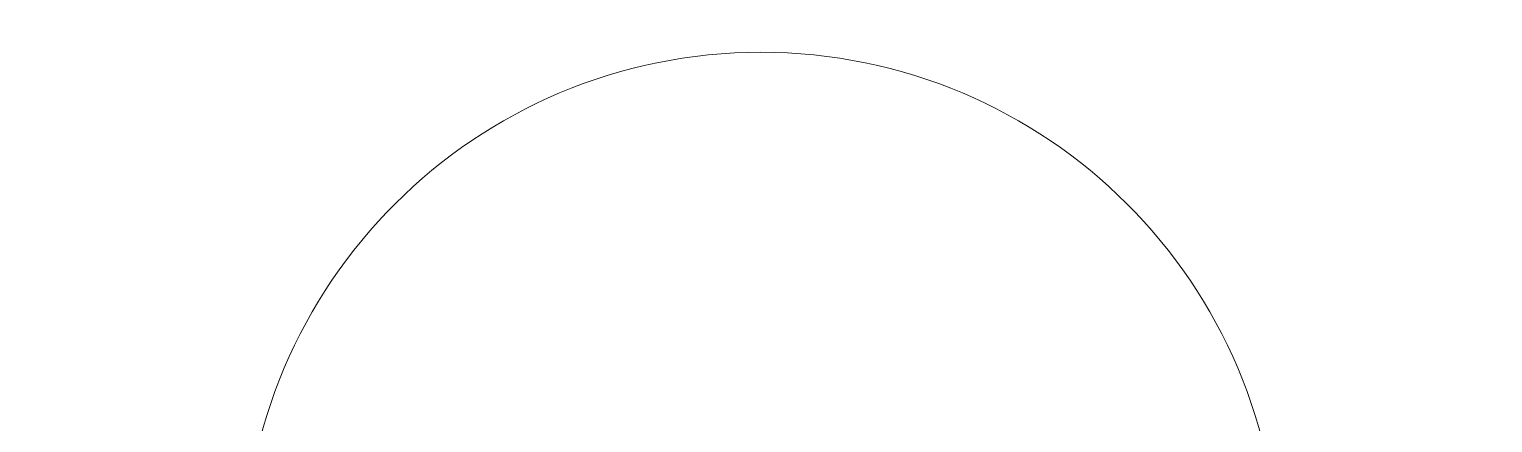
# Model space of a CAD drawing. Header units: millimetres. Extents: x -8986 to 3673, y -4076 to 6190.
# Drawn here: x -4798 to -4232, y 1789 to 1941 of the extents above; entities that cross this region are included whole.
import ezdxf

# ---------------------------------------------------------------- set-up
doc = ezdxf.new("R2010")
doc.units = ezdxf.units.MM
doc.layers.add('G-ANNO-SYMB', color=111, linetype='Continuous', lineweight=9)

# ---------------------------------------------------------------- blocks, each defined once
blk = doc.blocks.new('Detail View - M_Section Head - Filled SHOP DWG-1002450-Elevation Front 1')
at = {"layer": 'G-ANNO-SYMB'}
h = blk.add_hatch(color=256, dxfattribs=at)
edge = h.paths.add_edge_path()
edge.add_line((-4956.33, 3722.1), (-4873.49, 3722.1))
edge.add_arc((-4673.49, 3722.1), 200, 180, 225)
edge.add_line((-4814.91, 3580.67), (-4956.33, 3722.1))
h = blk.add_hatch(color=256, dxfattribs=at)
edge = h.paths.add_edge_path()
edge.add_line((-4390.65, 3722.1), (-4532.07, 3580.67))
edge.add_arc((-4673.49, 3722.1), 200, 315, 360)
edge.add_line((-4473.49, 3722.1), (-4390.65, 3722.1))
h = blk.add_hatch(color=256, dxfattribs=at)
edge = h.paths.add_edge_path()
edge.add_line((-4673.49, 3439.25), (-4814.91, 3580.67))
edge.add_arc((-4673.49, 3722.1), 200, 225, 270)
edge.add_line((-4673.49, 3522.1), (-4673.49, 3439.25))
h = blk.add_hatch(color=256, dxfattribs=at)
edge = h.paths.add_edge_path()
edge.add_line((-4673.49, 3439.25), (-4673.49, 3522.1))
edge.add_arc((-4673.49, 3722.1), 200, 270, 315)
edge.add_line((-4532.07, 3580.67), (-4673.49, 3439.25))
for p, q in [((-4673.49, 3439.25), (-4956.33, 3722.1)), ((-4873.49, 3722.1), (-4956.33, 3722.1)), ((-4956.33, 3722.1), (-4814.91, 3580.67)), ((-4873.49, 3722.1), (-4956.33, 3722.1)), ((-4673.49, 3439.25), (-4390.65, 3722.1)), ((-4532.07, 3580.67), (-4390.65, 3722.1)), ((-4473.49, 3722.1), (-4390.65, 3722.1)), ((-4390.65, 3722.1), (-4473.49, 3722.1)), ((-4814.91, 3580.67), (-4673.49, 3439.25)), ((-4673.49, 3439.25), (-4532.07, 3580.67)), ((-4673.49, 3522.1), (-4673.49, 3439.25)), ((-4673.49, 3439.25), (-4673.49, 3522.1))]:
    blk.add_line(p, q, dxfattribs=at)
for start, end in [(360, 180), (180, 360), (180, 225), (315, 0), (225, 270), (270, 315)]:
    blk.add_arc((-4673.49, 3722.1), 200, start, end, dxfattribs=at)

msp = doc.modelspace()

# ---------------------------------------------------------------- block references
at = {"layer": 'G-ANNO-SYMB'}
msp.add_blockref('Detail View - M_Section Head - Filled SHOP DWG-1002450-Elevation Front 1', (158.62, -1990), dxfattribs=at)

doc.saveas('drawing.dxf')
